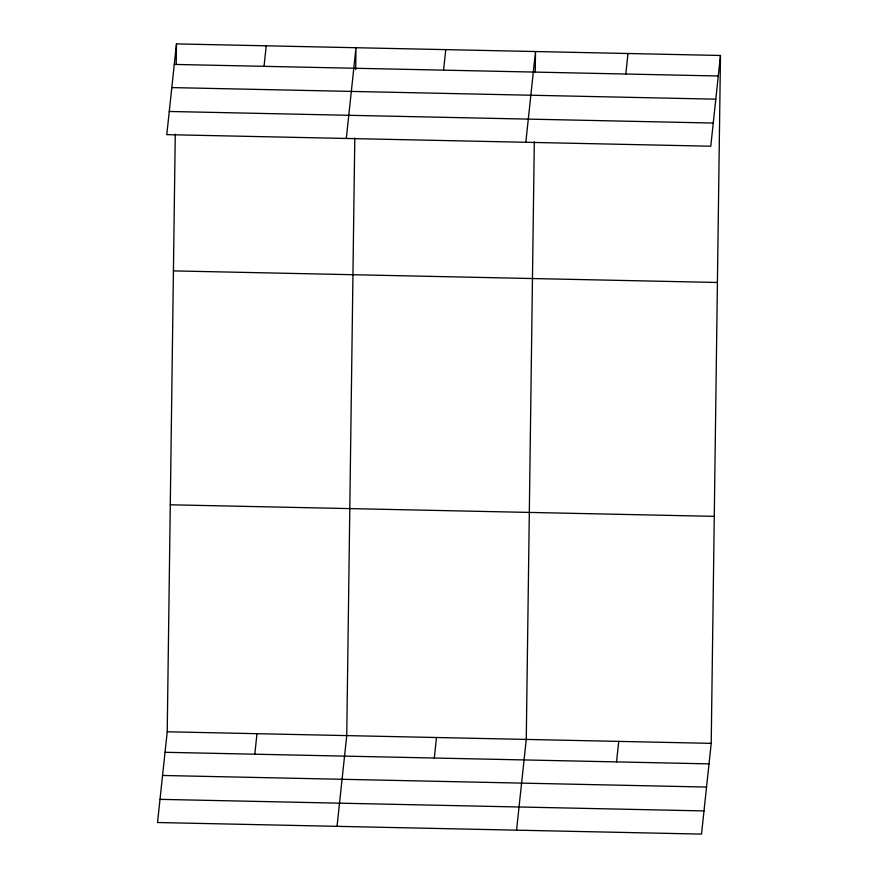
<?xml version="1.0" encoding="UTF-8"?>
<svg xmlns="http://www.w3.org/2000/svg" width="878" height="878" viewBox="0 0 878 878"><rect width="100%" height="100%" fill="white"/><g stroke="black" fill="none" stroke-linecap="round" stroke-linejoin="round"><path stroke-width="1.32" d="M720.476 55.479L710.774 146.22L166.787 134.641L176.478 43.9L720.476 55.479L711.213 743.359L701.522 834.1L157.524 822.521L167.226 731.78L175.271 134.158M176.204 64.412L176.478 43.9M354.789 137.978L346.744 735.599L337.042 826.341M355.7 69.603L355.996 47.719L346.305 138.461M534.307 141.797L526.262 739.419L516.56 830.16M535.24 72.051L535.514 51.539L525.823 142.28M264.048 66.333L266.243 45.81M254.796 754.213L256.98 733.69M443.566 70.152L445.761 49.629M434.303 758.032L436.498 737.509M625.805 74.026L627.99 53.514M616.543 761.906L618.738 741.383M174.294 64.423L718.281 75.991M171.814 87.591L715.8 99.17M169.256 111.473L713.254 123.052M173.427 270.896L717.414 282.475M170.277 504.784L714.275 516.352M167.226 731.78L711.213 743.359M165.031 752.292L709.018 763.871M162.551 775.472L706.549 787.05M160.005 799.353L703.991 810.921"/></g></svg>
